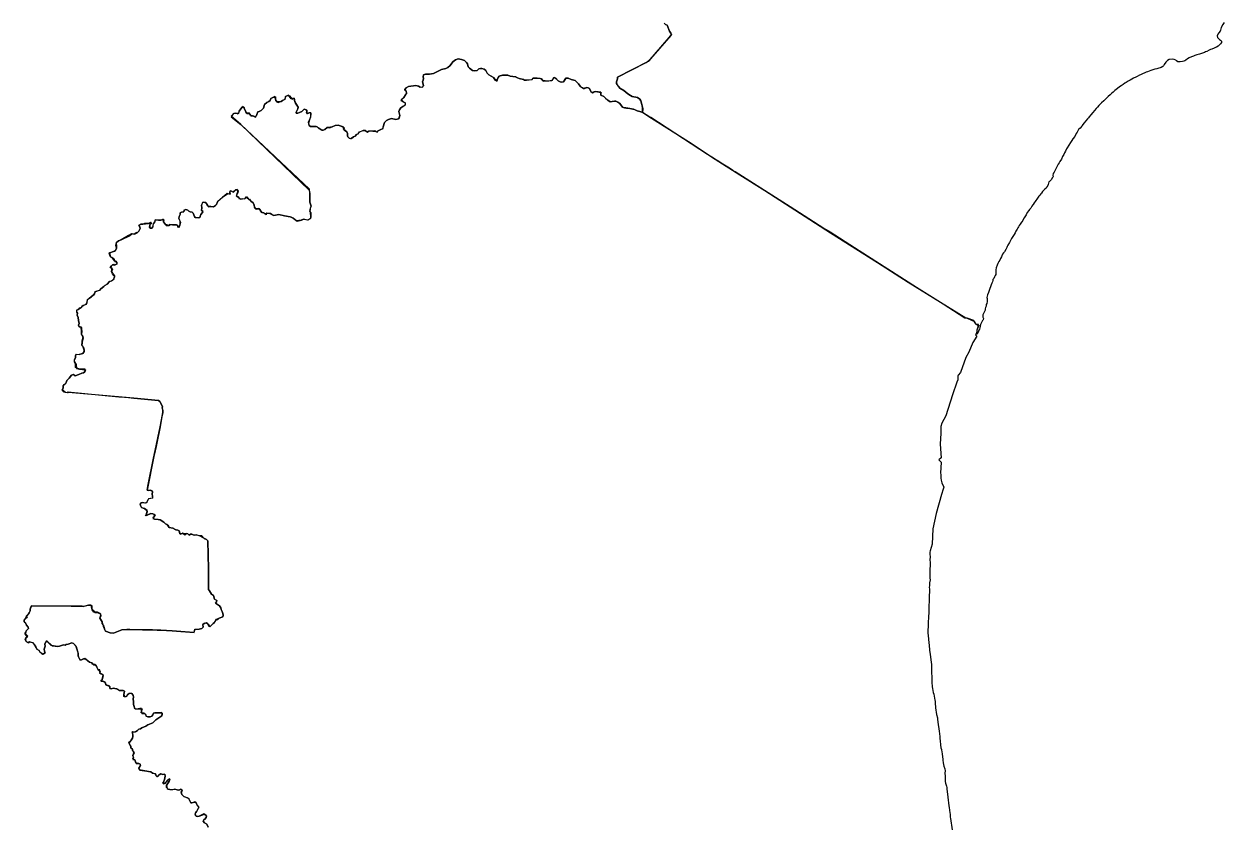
# Model space of a CAD drawing. Extents: x -74 to -34.8, y -33.8 to 5.3.
# Drawn here: x -41.245 to -39.26, y -19.162 to -17.834 of the extents above; entities that cross this region are included whole.
import ezdxf

# ---------------------------------------------------------------- set-up
doc = ezdxf.new("R2010")
doc.units = 0
doc.header["$LTSCALE"] = 2
doc.layers.add('UFEBRASIL', color=7, linetype='Continuous')

msp = doc.modelspace()

# ---------------------------------------------------------------- linework, layer by layer
at = {"layer": 'UFEBRASIL'}
for points in [[(-40.1864, -17.8325), (-40.1845, -17.8348), (-40.1817, -17.836), (-40.1777, -17.8459), (-40.1757, -17.8491), (-40.1744, -17.8519), (-40.1755, -17.8531), (-40.2127, -17.8958), (-40.2635, -17.922), (-40.2638, -17.9249), (-40.2656, -17.9298), (-40.2646, -17.9339), (-40.2598, -17.94), (-40.253, -17.944), (-40.2464, -17.9497), (-40.2422, -17.9526), (-40.2394, -17.954), (-40.2308, -17.9556), (-40.2268, -17.9583), (-40.2253, -17.961), (-40.2232, -17.9673), (-40.2218, -17.9743), (-40.2224, -17.9804), (-40.2265, -17.9789), (-40.2312, -17.978), (-40.237, -17.9752), (-40.2431, -17.9738), (-40.2498, -17.9729), (-40.2523, -17.9726), (-40.2554, -17.9718), (-40.2601, -17.9656), (-40.2632, -17.9632), (-40.2663, -17.962), (-40.2686, -17.9616), (-40.2726, -17.9625), (-40.2757, -17.9626), (-40.2799, -17.9603), (-40.2844, -17.9558), (-40.2865, -17.9541), (-40.291, -17.9518), (-40.2913, -17.9496), (-40.2911, -17.9469), (-40.3002, -17.9459), (-40.3022, -17.9463), (-40.3062, -17.9474), (-40.308, -17.9459), (-40.3099, -17.9409), (-40.3123, -17.9396), (-40.3143, -17.939), (-40.3202, -17.9406), (-40.3216, -17.9394), (-40.3234, -17.9389), (-40.3253, -17.9371), (-40.328, -17.9332), (-40.334, -17.9274), (-40.3405, -17.9261), (-40.3455, -17.9238), (-40.3491, -17.9239), (-40.3499, -17.9246), (-40.353, -17.9297), (-40.3556, -17.9305), (-40.3584, -17.9297), (-40.3617, -17.9278), (-40.3678, -17.9226), (-40.3694, -17.9233), (-40.3726, -17.9276), (-40.3778, -17.9285), (-40.3881, -17.9274), (-40.3893, -17.9248), (-40.3919, -17.9241), (-40.3968, -17.9235), (-40.4032, -17.9235), (-40.4061, -17.9262), (-40.414, -17.9271), (-40.4174, -17.927), (-40.4194, -17.9256), (-40.4265, -17.9241), (-40.4305, -17.9223), (-40.4326, -17.9213), (-40.4412, -17.9202), (-40.4451, -17.9188), (-40.4484, -17.9186), (-40.4539, -17.9188), (-40.4593, -17.9205), (-40.4612, -17.9226), (-40.4642, -17.9282), (-40.4653, -17.9274), (-40.4687, -17.9227), (-40.4766, -17.918), (-40.4791, -17.9153), (-40.4815, -17.9108), (-40.4841, -17.9086), (-40.4881, -17.9075), (-40.4903, -17.9074), (-40.4933, -17.9084), (-40.4958, -17.9107), (-40.5006, -17.9117), (-40.5033, -17.9107), (-40.5086, -17.9071), (-40.5106, -17.9048), (-40.5121, -17.8998), (-40.5133, -17.8977), (-40.5168, -17.8944), (-40.5219, -17.8925), (-40.527, -17.8919), (-40.5318, -17.8935), (-40.536, -17.8965), (-40.5389, -17.9007), (-40.5404, -17.9028), (-40.5443, -17.9059), (-40.5477, -17.9075), (-40.5546, -17.9092), (-40.5679, -17.916), (-40.5746, -17.9171), (-40.5815, -17.9169), (-40.5847, -17.9182), (-40.5852, -17.9212), (-40.5847, -17.9244), (-40.585, -17.9268), (-40.5863, -17.9297), (-40.5844, -17.9358), (-40.5872, -17.939), (-40.5903, -17.9388), (-40.5929, -17.937), (-40.5972, -17.936), (-40.6095, -17.9377), (-40.6134, -17.9397), (-40.6153, -17.9437), (-40.6137, -17.9443), (-40.6125, -17.9478), (-40.6126, -17.9495), (-40.6145, -17.9511), (-40.6171, -17.9554), (-40.6219, -17.9606), (-40.6169, -17.9633), (-40.6152, -17.9647), (-40.6151, -17.9681), (-40.6152, -17.9683), (-40.6188, -17.9703), (-40.6219, -17.973), (-40.6243, -17.9759), (-40.6253, -17.979), (-40.6239, -17.9857), (-40.6248, -17.9891), (-40.6262, -17.9911), (-40.6304, -17.9919), (-40.6376, -17.9905), (-40.6427, -17.9921), (-40.646, -17.9936), (-40.649, -17.9973), (-40.6515, -18.004), (-40.6522, -18.0076), (-40.6553, -18.0086), (-40.6594, -18.0109), (-40.6618, -18.0129), (-40.6649, -18.0111), (-40.6751, -18.0115), (-40.6778, -18.0132), (-40.6813, -18.0101), (-40.6842, -18.0102), (-40.6916, -18.0137), (-40.6928, -18.0156), (-40.6955, -18.017), (-40.6977, -18.0195), (-40.7003, -18.0207), (-40.7054, -18.0239), (-40.7074, -18.0229), (-40.7096, -18.021), (-40.7105, -18.0192), (-40.7106, -18.0152), (-40.7115, -18.0124), (-40.7169, -18.0082), (-40.7162, -18.0046), (-40.7209, -18.0029), (-40.7258, -18.0012), (-40.7305, -18.002), (-40.7357, -18.0042), (-40.7418, -18.0055), (-40.7441, -18.0053), (-40.7479, -18.0089), (-40.7508, -18.0099), (-40.7528, -18.0096), (-40.7591, -18.0059), (-40.7603, -18.004), (-40.762, -18.0036), (-40.7667, -18.0038), (-40.7718, -18.0034), (-40.7735, -18.0021), (-40.7748, -17.9966), (-40.7734, -17.9929), (-40.7717, -17.9892), (-40.7709, -17.9864), (-40.7712, -17.9811), (-40.774, -17.9811), (-40.7777, -17.9823), (-40.7783, -17.981), (-40.7775, -17.9788), (-40.7782, -17.9762), (-40.7821, -17.9752), (-40.7861, -17.9791), (-40.7897, -17.9806), (-40.7923, -17.9817), (-40.795, -17.9817), (-40.7955, -17.9798), (-40.7927, -17.9742), (-40.7919, -17.9715), (-40.7952, -17.9665), (-40.7961, -17.9653), (-40.7975, -17.9631), (-40.7985, -17.9569), (-40.8035, -17.9578), (-40.8082, -17.952), (-40.8092, -17.9523), (-40.8127, -17.9542), (-40.8142, -17.9589), (-40.8177, -17.9606), (-40.82, -17.9623), (-40.822, -17.9631), (-40.8261, -17.9627), (-40.8288, -17.9614), (-40.8296, -17.9576), (-40.8306, -17.9542), (-40.834, -17.9555), (-40.837, -17.9572), (-40.8381, -17.9604), (-40.8404, -17.9622), (-40.8439, -17.9639), (-40.8477, -17.9675), (-40.8494, -17.9731), (-40.8529, -17.9773), (-40.8566, -17.9788), (-40.8589, -17.9794), (-40.8601, -17.984), (-40.8631, -17.9883), (-40.8661, -17.9868), (-40.8716, -17.9847), (-40.8729, -17.9808), (-40.8779, -17.9817), (-40.8784, -17.9786), (-40.8805, -17.9751), (-40.8827, -17.9706), (-40.8853, -17.9724), (-40.8893, -17.9782), (-40.8912, -17.983), (-40.8951, -17.9815), (-40.8981, -17.9823), (-40.8993, -17.9827), (-40.9028, -17.9877), (-40.887, -18.0006), (-40.7735, -18.1092), (-40.7728, -18.1146), (-40.7725, -18.1288), (-40.7702, -18.1353), (-40.7722, -18.1389), (-40.7721, -18.1409), (-40.7729, -18.1441), (-40.771, -18.1463), (-40.771, -18.1538), (-40.7715, -18.1559), (-40.7764, -18.1586), (-40.7832, -18.1571), (-40.7868, -18.1586), (-40.7947, -18.16), (-40.8003, -18.1554), (-40.8033, -18.1537), (-40.8052, -18.153), (-40.8143, -18.1517), (-40.8242, -18.1493), (-40.8293, -18.1507), (-40.8331, -18.1509), (-40.8379, -18.1475), (-40.8416, -18.1476), (-40.8448, -18.1479), (-40.8451, -18.1498), (-40.8495, -18.1467), (-40.8523, -18.1462), (-40.8547, -18.1427), (-40.856, -18.1398), (-40.8571, -18.1395), (-40.8624, -18.1399), (-40.8633, -18.1391), (-40.8642, -18.1372), (-40.8645, -18.1338), (-40.8664, -18.1299), (-40.8701, -18.127), (-40.874, -18.1239), (-40.8755, -18.123), (-40.8785, -18.12), (-40.8807, -18.1241), (-40.884, -18.1232), (-40.889, -18.124), (-40.8901, -18.1209), (-40.8939, -18.1189), (-40.8932, -18.1176), (-40.8927, -18.1146), (-40.8915, -18.1127), (-40.8917, -18.1089), (-40.8931, -18.1079), (-40.8953, -18.1087), (-40.8997, -18.1123), (-40.9042, -18.1102), (-40.9048, -18.113), (-40.9045, -18.1159), (-40.9059, -18.1158), (-40.9093, -18.1148), (-40.9137, -18.1183), (-40.9173, -18.1207), (-40.9255, -18.1281), (-40.927, -18.133), (-40.9289, -18.1346), (-40.9322, -18.1365), (-40.9366, -18.1362), (-40.9416, -18.1357), (-40.9449, -18.1297), (-40.95, -18.1293), (-40.9516, -18.1341), (-40.9513, -18.1385), (-40.9516, -18.1425), (-40.9489, -18.1457), (-40.9537, -18.1506), (-40.9545, -18.1545), (-40.9566, -18.1548), (-40.9622, -18.1542), (-40.9637, -18.1525), (-40.9659, -18.147), (-40.9675, -18.1452), (-40.9707, -18.1449), (-40.9729, -18.1437), (-40.9742, -18.1421), (-40.9778, -18.1411), (-40.9807, -18.1419), (-40.9809, -18.1447), (-40.9848, -18.1456), (-40.987, -18.1468), (-40.9869, -18.1493), (-40.9888, -18.1529), (-40.9893, -18.1559), (-40.9867, -18.1624), (-40.9874, -18.1648), (-40.9876, -18.1672), (-40.9895, -18.1706), (-40.9909, -18.1701), (-40.9916, -18.167), (-40.9932, -18.1662), (-41.0001, -18.1665), (-41.0045, -18.1657), (-41.0056, -18.1676), (-41.0113, -18.1661), (-41.0146, -18.1613), (-41.0146, -18.1576), (-41.0163, -18.1576), (-41.019, -18.1585), (-41.0229, -18.1585), (-41.0291, -18.1586), (-41.029, -18.1612), (-41.0308, -18.1635), (-41.0323, -18.1668), (-41.0323, -18.1697), (-41.0338, -18.1721), (-41.0381, -18.1711), (-41.0372, -18.1664), (-41.0353, -18.1628), (-41.0363, -18.1628), (-41.0395, -18.1645), (-41.0463, -18.1643), (-41.0491, -18.1655), (-41.0522, -18.1653), (-41.0561, -18.1676), (-41.0537, -18.1699), (-41.0534, -18.1727), (-41.0559, -18.1773), (-41.0582, -18.1794), (-41.0591, -18.1792), (-41.0635, -18.1818), (-41.0669, -18.1811), (-41.0678, -18.1815), (-41.0727, -18.1843), (-41.0848, -18.1915), (-41.0893, -18.1931), (-41.0928, -18.1963), (-41.0927, -18.2022), (-41.0927, -18.2058), (-41.0941, -18.2087), (-41.096, -18.2102), (-41.0989, -18.211), (-41.1018, -18.2124), (-41.1044, -18.2133), (-41.1034, -18.2148), (-41.1022, -18.2192), (-41.1004, -18.2199), (-41.0966, -18.2223), (-41.0952, -18.2269), (-41.0917, -18.228), (-41.092, -18.2313), (-41.095, -18.233), (-41.0966, -18.2322), (-41.0992, -18.2324), (-41.1014, -18.2346), (-41.1019, -18.2378), (-41.0991, -18.2397), (-41.1008, -18.2437), (-41.0979, -18.2482), (-41.096, -18.251), (-41.0959, -18.2524), (-41.0972, -18.2566), (-41.1008, -18.2598), (-41.1038, -18.2605), (-41.1079, -18.2647), (-41.1117, -18.2667), (-41.1134, -18.2687), (-41.1186, -18.2725), (-41.1203, -18.2744), (-41.1254, -18.2768), (-41.1284, -18.2779), (-41.129, -18.2809), (-41.1303, -18.2827), (-41.1321, -18.2846), (-41.1346, -18.2858), (-41.1411, -18.2913), (-41.1413, -18.2955), (-41.1429, -18.2982), (-41.1474, -18.3002), (-41.1497, -18.3015), (-41.1505, -18.3034), (-41.1544, -18.3046), (-41.156, -18.3067), (-41.1588, -18.3088), (-41.1583, -18.3108), (-41.1571, -18.3126), (-41.1574, -18.3161), (-41.1558, -18.32), (-41.1555, -18.3248), (-41.154, -18.3296), (-41.1551, -18.3325), (-41.1542, -18.3352), (-41.1502, -18.3364), (-41.1502, -18.3386), (-41.1498, -18.3429), (-41.1503, -18.3473), (-41.1475, -18.3534), (-41.1494, -18.3607), (-41.1493, -18.3613), (-41.1497, -18.366), (-41.147, -18.369), (-41.1459, -18.3739), (-41.1462, -18.376), (-41.1481, -18.3792), (-41.1506, -18.38), (-41.154, -18.3808), (-41.1596, -18.3815), (-41.1603, -18.3835), (-41.1605, -18.3863), (-41.1625, -18.3908), (-41.1619, -18.3932), (-41.1593, -18.3975), (-41.1589, -18.404), (-41.1534, -18.4052), (-41.1438, -18.4065), (-41.1449, -18.4095), (-41.1472, -18.4114), (-41.1498, -18.412), (-41.1547, -18.4144), (-41.161, -18.4162), (-41.1638, -18.414), (-41.1667, -18.4152), (-41.1705, -18.4203), (-41.1746, -18.4242), (-41.1755, -18.4275), (-41.1768, -18.4295), (-41.1788, -18.4306), (-41.1808, -18.4327), (-41.1808, -18.4363), (-41.1818, -18.4396), (-41.1769, -18.4436), (-41.1726, -18.4439), (-41.1731, -18.4428), (-41.0885, -18.451), (-41.0792, -18.4519), (-41.0726, -18.4525), (-41.0638, -18.4533), (-41.023, -18.4573), (-41.0203, -18.4594), (-41.0163, -18.4675), (-41.0168, -18.4696), (-41.0157, -18.474), (-41.0158, -18.4757), (-41.0159, -18.4768), (-41.0172, -18.4841), (-41.0203, -18.501), (-41.0258, -18.5276), (-41.0271, -18.5336), (-41.03, -18.5478), (-41.0305, -18.55), (-41.042, -18.6054), (-41.0392, -18.606), (-41.0368, -18.6057), (-41.0329, -18.6076), (-41.0327, -18.609), (-41.0337, -18.6121), (-41.033, -18.6156), (-41.033, -18.6188), (-41.0394, -18.6199), (-41.0405, -18.6221), (-41.0427, -18.6259), (-41.0449, -18.6272), (-41.0487, -18.6263), (-41.0514, -18.6267), (-41.0531, -18.6287), (-41.0529, -18.6312), (-41.0509, -18.6342), (-41.0483, -18.6354), (-41.0461, -18.6362), (-41.0416, -18.6398), (-41.0416, -18.6414), (-41.0428, -18.645), (-41.0426, -18.6477), (-41.0356, -18.644), (-41.0324, -18.6446), (-41.0287, -18.6467), (-41.03, -18.649), (-41.0322, -18.6526), (-41.0297, -18.6537), (-41.0233, -18.654), (-41.0202, -18.655), (-41.0143, -18.6584), (-41.0112, -18.6611), (-41.0072, -18.6633), (-41.0052, -18.6673), (-40.9991, -18.6687), (-40.9942, -18.6712), (-40.9935, -18.6714), (-40.991, -18.672), (-40.9889, -18.6732), (-40.9871, -18.6783), (-40.9829, -18.6768), (-40.9826, -18.6768), (-40.9794, -18.6794), (-40.9765, -18.6771), (-40.9742, -18.6778), (-40.9724, -18.6801), (-40.9699, -18.6785), (-40.9677, -18.6783), (-40.9657, -18.6795), (-40.9634, -18.68), (-40.9602, -18.6796), (-40.9554, -18.6808), (-40.9521, -18.6808), (-40.9474, -18.6855), (-40.9437, -18.6871), (-40.9415, -18.6893), (-40.9403, -18.7356), (-40.94, -18.7703), (-40.9386, -18.7724), (-40.9352, -18.7777), (-40.9322, -18.7798), (-40.9305, -18.7858), (-40.9266, -18.7882), (-40.9271, -18.7902), (-40.9286, -18.7929), (-40.9219, -18.7973), (-40.9198, -18.8004), (-40.9193, -18.8031), (-40.9177, -18.8065), (-40.9167, -18.81), (-40.9159, -18.8127), (-40.9168, -18.8155), (-40.9225, -18.8173), (-40.9268, -18.8196), (-40.9279, -18.8197), (-40.9303, -18.8245), (-40.9328, -18.8265), (-40.938, -18.8317), (-40.939, -18.8313), (-40.9419, -18.8261), (-40.9434, -18.8254), (-40.9472, -18.8264), (-40.9498, -18.8281), (-40.9492, -18.8324), (-40.9511, -18.8347), (-40.9559, -18.8356), (-40.9631, -18.8361), (-40.9644, -18.8411), (-41.0006, -18.8382), (-41.0191, -18.8373), (-41.0254, -18.8372), (-41.0327, -18.837), (-41.0492, -18.8367), (-41.0703, -18.8363), (-41.0754, -18.8362), (-41.0837, -18.8366), (-41.0945, -18.8414), (-41.0975, -18.8423), (-41.1031, -18.8416), (-41.1105, -18.8389), (-41.1124, -18.8358), (-41.1129, -18.8331), (-41.1138, -18.8312), (-41.1138, -18.8292), (-41.116, -18.8266), (-41.1159, -18.8236), (-41.12, -18.8177), (-41.1184, -18.8128), (-41.1197, -18.8097), (-41.1238, -18.8077), (-41.13, -18.8074), (-41.1327, -18.8035), (-41.1332, -18.8009), (-41.1336, -18.7991), (-41.1341, -18.796), (-41.1388, -18.796), (-41.1447, -18.7979), (-41.1475, -18.7981), (-41.149, -18.7975), (-41.1572, -18.7975), (-41.1599, -18.7975), (-41.1676, -18.7975), (-41.2325, -18.7973), (-41.2339, -18.7993), (-41.2351, -18.8025), (-41.2354, -18.8055), (-41.2368, -18.8087), (-41.238, -18.8106), (-41.2412, -18.8144), (-41.2405, -18.8162), (-41.2451, -18.8205), (-41.2451, -18.8233), (-41.243, -18.8251), (-41.2416, -18.8292), (-41.2388, -18.8322), (-41.2378, -18.8348), (-41.2417, -18.8387), (-41.2425, -18.8409), (-41.2435, -18.845), (-41.2397, -18.8469), (-41.2401, -18.8487), (-41.2427, -18.8505), (-41.243, -18.8545), (-41.2418, -18.8562), (-41.2376, -18.8583), (-41.2364, -18.8565), (-41.2321, -18.8576), (-41.2301, -18.8584), (-41.2257, -18.8661), (-41.224, -18.8686), (-41.2206, -18.8708), (-41.2191, -18.8735), (-41.2136, -18.8771), (-41.2113, -18.8753), (-41.2098, -18.8744), (-41.2115, -18.8722), (-41.2123, -18.8689), (-41.2106, -18.8641), (-41.2111, -18.8605), (-41.2093, -18.8568), (-41.2078, -18.8552), (-41.199, -18.8633), (-41.1894, -18.8642), (-41.1867, -18.8641), (-41.1802, -18.8614), (-41.1776, -18.8622), (-41.1756, -18.8611), (-41.1726, -18.8605), (-41.1661, -18.8584), (-41.1635, -18.8595), (-41.1592, -18.8644), (-41.1556, -18.876), (-41.1558, -18.8798), (-41.1554, -18.8817), (-41.153, -18.8866), (-41.1503, -18.8866), (-41.1473, -18.8847), (-41.1438, -18.8849), (-41.1371, -18.8906), (-41.1333, -18.8917), (-41.1304, -18.8949), (-41.1268, -18.8945), (-41.1255, -18.8967), (-41.1251, -18.8988), (-41.1226, -18.9028), (-41.1195, -18.9051), (-41.1205, -18.908), (-41.1179, -18.9096), (-41.1162, -18.9104), (-41.1144, -18.9127), (-41.1162, -18.919), (-41.1182, -18.9218), (-41.1128, -18.9225), (-41.1104, -18.9249), (-41.1099, -18.9281), (-41.1036, -18.9304), (-41.1034, -18.931), (-41.1037, -18.9341), (-41.1013, -18.9346), (-41.0974, -18.9335), (-41.0903, -18.9348), (-41.0882, -18.9375), (-41.0817, -18.9372), (-41.0792, -18.9385), (-41.0806, -18.9441), (-41.0786, -18.9477), (-41.0764, -18.9469), (-41.0756, -18.9465), (-41.0736, -18.9437), (-41.0701, -18.9417), (-41.0673, -18.9424), (-41.0647, -18.9453), (-41.0642, -18.948), (-41.0648, -18.9511), (-41.0641, -18.9558), (-41.0642, -18.9604), (-41.0635, -18.9637), (-41.0627, -18.966), (-41.0606, -18.9683), (-41.058, -18.9678), (-41.0501, -18.9678), (-41.0513, -18.9708), (-41.0506, -18.9751), (-41.046, -18.9752), (-41.0441, -18.9773), (-41.0432, -18.9796), (-41.0406, -18.9807), (-41.0368, -18.9808), (-41.034, -18.9798), (-41.0322, -18.9776), (-41.0311, -18.9748), (-41.0291, -18.9744), (-41.0169, -18.9746), (-41.0168, -18.9763), (-41.0173, -18.9793), (-41.0222, -18.9823), (-41.0274, -18.9856), (-41.0322, -18.9908), (-41.0404, -18.9943), (-41.0438, -18.9964), (-41.0507, -18.9988), (-41.0529, -19.0006), (-41.0556, -19.0015), (-41.0577, -19.0035), (-41.0608, -19.0057), (-41.0618, -19.0063), (-41.0656, -19.0057), (-41.067, -19.007), (-41.0656, -19.0099), (-41.0657, -19.0135), (-41.0659, -19.0164), (-41.068, -19.0197), (-41.0716, -19.0241), (-41.0716, -19.0256), (-41.0689, -19.03), (-41.0685, -19.0322), (-41.0662, -19.0346), (-41.0654, -19.0378), (-41.0633, -19.0412), (-41.0654, -19.0455), (-41.0643, -19.0476), (-41.0656, -19.0513), (-41.0622, -19.0521), (-41.0606, -19.0571), (-41.06, -19.0582), (-41.0554, -19.0581), (-41.0532, -19.0592), (-41.0526, -19.0615), (-41.0555, -19.067), (-41.0539, -19.0689), (-41.0422, -19.071), (-41.0396, -19.0711), (-41.0355, -19.0716), (-41.0328, -19.0741), (-41.0279, -19.0754), (-41.0268, -19.0785), (-41.0243, -19.0794), (-41.0219, -19.0768), (-41.0193, -19.0754), (-41.0156, -19.0765), (-41.0126, -19.0758), (-41.012, -19.0788), (-41.0128, -19.0848), (-41.0149, -19.0887), (-41.015, -19.0917), (-41.0128, -19.0913), (-41.0072, -19.0848), (-41.0042, -19.0848), (-41.0053, -19.0871), (-41.0097, -19.0947), (-41.0087, -19.0993), (-41.0071, -19.1005), (-41.0042, -19.1012), (-40.999, -19.101), (-40.9957, -19.1006), (-40.9923, -19.1019), (-40.9893, -19.1021), (-40.9848, -19.1007), (-40.984, -19.1029), (-40.9856, -19.1054), (-40.9842, -19.1091), (-40.9813, -19.1125), (-40.9735, -19.1155), (-40.9722, -19.1181), (-40.9696, -19.1229), (-40.968, -19.1232), (-40.9654, -19.1226), (-40.9612, -19.1223), (-40.9606, -19.1229), (-40.9596, -19.1257), (-40.9582, -19.1283), (-40.9561, -19.1304), (-40.9571, -19.1318), (-40.96, -19.1374), (-40.9615, -19.1389), (-40.9621, -19.1395), (-40.9624, -19.1417), (-40.9608, -19.1452), (-40.9582, -19.1459), (-40.9557, -19.1452), (-40.9469, -19.1418), (-40.9436, -19.1448), (-40.944, -19.1474), (-40.9457, -19.1498), (-40.9482, -19.1511), (-40.9489, -19.1533), (-40.9467, -19.1564), (-40.9429, -19.1587), (-40.9406, -19.1633)], [(-39.2604, -17.8317), (-39.2624, -17.835), (-39.2651, -17.8397), (-39.2655, -17.8419), (-39.2662, -17.8441), (-39.2669, -17.846), (-39.2692, -17.8485), (-39.2706, -17.8509), (-39.2715, -17.8538), (-39.2713, -17.8566), (-39.2703, -17.8577), (-39.2681, -17.8598), (-39.2664, -17.8606), (-39.2646, -17.8622), (-39.2645, -17.8648), (-39.2661, -17.8668), (-39.2673, -17.8682), (-39.27, -17.8706), (-39.2726, -17.8721), (-39.2745, -17.873), (-39.2768, -17.8739), (-39.2803, -17.8754), (-39.2826, -17.8764), (-39.285, -17.8775), (-39.2887, -17.8794), (-39.2908, -17.8803), (-39.2929, -17.8811), (-39.2979, -17.8826), (-39.301, -17.8837), (-39.3056, -17.8853), (-39.3087, -17.8864), (-39.3107, -17.8872), (-39.3141, -17.8886), (-39.3181, -17.8902), (-39.3207, -17.8918), (-39.3233, -17.8937), (-39.3253, -17.8949), (-39.327, -17.8954), (-39.3291, -17.896), (-39.3331, -17.8966), (-39.337, -17.8966), (-39.339, -17.8949), (-39.3402, -17.8938), (-39.343, -17.8926), (-39.3454, -17.892), (-39.3511, -17.8929), (-39.3539, -17.8943), (-39.3567, -17.8973), (-39.3593, -17.9013), (-39.3603, -17.9032), (-39.3615, -17.9044), (-39.3643, -17.9059), (-39.3658, -17.9064), (-39.3682, -17.9071), (-39.3717, -17.908), (-39.3746, -17.9088), (-39.3814, -17.911), (-39.3869, -17.913), (-39.3892, -17.9139), (-39.3913, -17.9148), (-39.3951, -17.9164), (-39.3987, -17.9181), (-39.4003, -17.9188), (-39.4042, -17.9207), (-39.4065, -17.9218), (-39.4102, -17.9238), (-39.4155, -17.9267), (-39.4187, -17.9286), (-39.4224, -17.9308), (-39.4245, -17.9322), (-39.4274, -17.9341), (-39.4304, -17.9361), (-39.4333, -17.9382), (-39.4365, -17.9407), (-39.4389, -17.9425), (-39.4412, -17.9443), (-39.4439, -17.9466), (-39.4464, -17.9489), (-39.4487, -17.9511), (-39.4521, -17.9542), (-39.4543, -17.9562), (-39.4571, -17.9592), (-39.459, -17.961), (-39.4628, -17.9644), (-39.4653, -17.9669), (-39.4674, -17.9689), (-39.4699, -17.9715), (-39.4717, -17.9736), (-39.4748, -17.9772), (-39.4776, -17.9807), (-39.4808, -17.9845), (-39.4832, -17.9875), (-39.4848, -17.9894), (-39.4862, -17.9911), (-39.4887, -17.9942), (-39.4915, -17.9977), (-39.4937, -18.0003), (-39.4949, -18.0022), (-39.4957, -18.0033), (-39.4983, -18.0067), (-39.5006, -18.0082), (-39.5011, -18.0089), (-39.5028, -18.0118), (-39.5035, -18.0129), (-39.5048, -18.0155), (-39.5074, -18.0201), (-39.5104, -18.024), (-39.5124, -18.0268), (-39.5146, -18.0303), (-39.5172, -18.0348), (-39.5198, -18.039), (-39.5207, -18.0405), (-39.5227, -18.0444), (-39.524, -18.0474), (-39.5254, -18.0499), (-39.5277, -18.0535), (-39.5295, -18.0576), (-39.5319, -18.0617), (-39.533, -18.0636), (-39.5346, -18.0661), (-39.5371, -18.0703), (-39.5387, -18.0739), (-39.5396, -18.0758), (-39.5412, -18.0793), (-39.5428, -18.0816), (-39.5435, -18.0845), (-39.5432, -18.0868), (-39.5447, -18.0888), (-39.5458, -18.0914), (-39.5474, -18.093), (-39.549, -18.0948), (-39.55, -18.0955), (-39.5514, -18.0998), (-39.552, -18.1015), (-39.5533, -18.1034), (-39.5548, -18.1058), (-39.5566, -18.1076), (-39.5589, -18.1095), (-39.5604, -18.1114), (-39.5622, -18.114), (-39.5634, -18.1152), (-39.5652, -18.1171), (-39.5668, -18.119), (-39.5679, -18.1206), (-39.5702, -18.124), (-39.5715, -18.126), (-39.5728, -18.1279), (-39.5743, -18.1301), (-39.5761, -18.1325), (-39.5767, -18.1335), (-39.5782, -18.1356), (-39.5802, -18.1389), (-39.5821, -18.141), (-39.5834, -18.1429), (-39.5859, -18.1461), (-39.5878, -18.1497), (-39.5888, -18.1515), (-39.5899, -18.1533), (-39.591, -18.155), (-39.5933, -18.1587), (-39.5945, -18.1612), (-39.5953, -18.1622), (-39.5965, -18.1639), (-39.5978, -18.1656), (-39.599, -18.1675), (-39.6001, -18.1696), (-39.6015, -18.1715), (-39.6027, -18.1734), (-39.6045, -18.1769), (-39.606, -18.1794), (-39.6078, -18.1827), (-39.6097, -18.1857), (-39.6118, -18.189), (-39.6136, -18.1924), (-39.6154, -18.1956), (-39.6181, -18.2001), (-39.619, -18.2024), (-39.6196, -18.2042), (-39.6202, -18.2052), (-39.6214, -18.2075), (-39.6235, -18.211), (-39.6251, -18.213), (-39.6266, -18.2151), (-39.6278, -18.2175), (-39.6286, -18.2192), (-39.63, -18.2221), (-39.6313, -18.2247), (-39.6327, -18.2273), (-39.6343, -18.2303), (-39.6359, -18.2334), (-39.6373, -18.2377), (-39.6379, -18.2408), (-39.6379, -18.2434), (-39.6377, -18.246), (-39.6378, -18.2487), (-39.6387, -18.2502), (-39.64, -18.2525), (-39.641, -18.2552), (-39.6428, -18.2568), (-39.6429, -18.2588), (-39.6433, -18.2607), (-39.6443, -18.263), (-39.6455, -18.2655), (-39.6467, -18.2688), (-39.6478, -18.272), (-39.6488, -18.2753), (-39.6498, -18.2783), (-39.6514, -18.2825), (-39.6522, -18.2846), (-39.653, -18.2869), (-39.6524, -18.2886), (-39.6521, -18.2904), (-39.6522, -18.2934), (-39.6528, -18.2968), (-39.6536, -18.2983), (-39.6541, -18.3009), (-39.6548, -18.3033), (-39.6553, -18.3054), (-39.6557, -18.3075), (-39.6562, -18.309), (-39.6579, -18.3122), (-39.6589, -18.3145), (-39.6591, -18.3155), (-39.6594, -18.3194), (-39.6584, -18.3216), (-39.6586, -18.3238), (-39.6597, -18.3249), (-39.6608, -18.327), (-39.6615, -18.3282), (-39.6631, -18.3313), (-39.6635, -18.3344), (-39.6642, -18.3371), (-39.6651, -18.3393), (-39.6658, -18.341), (-39.667, -18.3441), (-39.6687, -18.3474), (-39.6706, -18.3473), (-39.6688, -18.3438), (-39.6686, -18.34), (-39.6678, -18.3372), (-39.6666, -18.3315), (-39.6712, -18.3306), (-39.6719, -18.3297), (-39.6742, -18.3247), (-39.6852, -18.3211), (-39.6889, -18.3208), (-39.7252, -18.2978), (-39.7689, -18.27), (-39.8641, -18.2094), (-39.9121, -18.1788), (-39.9184, -18.1748), (-39.9192, -18.1743), (-39.9223, -18.1723), (-39.9472, -18.1564), (-39.9778, -18.1367), (-40.0692, -18.0788), (-40.0728, -18.0764), (-40.0785, -18.0728), (-40.0892, -18.0661), (-40.099, -18.0599), (-40.0998, -18.0594), (-40.103, -18.0574), (-40.1148, -18.0498), (-40.2087, -17.9889), (-40.212, -17.9869), (-40.2224, -17.9804), (-40.2225, -17.9727), (-40.223, -17.9693), (-40.2232, -17.9673), (-40.2253, -17.961), (-40.2268, -17.9583), (-40.2308, -17.9556), (-40.2394, -17.954), (-40.2422, -17.9526), (-40.2464, -17.9497), (-40.253, -17.944), (-40.2598, -17.94), (-40.2655, -17.9323), (-40.2656, -17.9298), (-40.2638, -17.9249), (-40.2635, -17.922), (-40.2162, -17.8976), (-40.2116, -17.8946), (-40.2099, -17.8926), (-40.1783, -17.8564), (-40.1741, -17.8516), (-40.1757, -17.8491), (-40.1777, -17.8459), (-40.1817, -17.836), (-40.1845, -17.8348), (-40.1864, -17.8325)], [(-40.9406, -19.1633), (-40.9429, -19.1587), (-40.9467, -19.1564), (-40.9489, -19.1533), (-40.9482, -19.1511), (-40.9457, -19.1498), (-40.9436, -19.1464), (-40.944, -19.144), (-40.9481, -19.1416), (-40.9557, -19.1452), (-40.9599, -19.1457), (-40.9619, -19.1441), (-40.9624, -19.1417), (-40.9615, -19.1389), (-40.96, -19.1374), (-40.959, -19.1364), (-40.9561, -19.1304), (-40.9561, -19.1291), (-40.9582, -19.1283), (-40.9596, -19.1257), (-40.9612, -19.1223), (-40.9629, -19.1216), (-40.9654, -19.1226), (-40.9696, -19.1229), (-40.9703, -19.1223), (-40.9722, -19.1172), (-40.9754, -19.1151), (-40.9813, -19.1125), (-40.9842, -19.1091), (-40.9856, -19.1054), (-40.9839, -19.1018), (-40.9862, -19.1005), (-40.9893, -19.1021), (-40.9923, -19.1019), (-40.9957, -19.1006), (-40.9999, -19.1014), (-41.0042, -19.1012), (-41.0071, -19.1005), (-41.0097, -19.0979), (-41.0097, -19.0947), (-41.0053, -19.0871), (-41.0045, -19.0837), (-41.0072, -19.0848), (-41.0132, -19.0916), (-41.0156, -19.0908), (-41.0149, -19.0887), (-41.0128, -19.0848), (-41.012, -19.0788), (-41.0126, -19.0758), (-41.0159, -19.0765), (-41.0193, -19.0754), (-41.0219, -19.0768), (-41.0254, -19.08), (-41.0268, -19.0785), (-41.0279, -19.0754), (-41.0328, -19.0741), (-41.0355, -19.0716), (-41.0396, -19.0711), (-41.0422, -19.071), (-41.0546, -19.0684), (-41.0557, -19.0659), (-41.0526, -19.0615), (-41.0532, -19.0592), (-41.0554, -19.0581), (-41.0606, -19.0571), (-41.0622, -19.0521), (-41.0655, -19.0504), (-41.0643, -19.0476), (-41.0654, -19.0446), (-41.0631, -19.0393), (-41.0661, -19.0366), (-41.0662, -19.0346), (-41.0685, -19.0322), (-41.0689, -19.03), (-41.0718, -19.0238), (-41.0709, -19.0223), (-41.068, -19.0197), (-41.0659, -19.0164), (-41.0657, -19.0135), (-41.0656, -19.0099), (-41.0656, -19.0057), (-41.0608, -19.0057), (-41.0603, -19.0049), (-41.0577, -19.0035), (-41.0556, -19.0015), (-41.0529, -19.0006), (-41.0507, -18.9988), (-41.0438, -18.9964), (-41.0404, -18.9943), (-41.0322, -18.9908), (-41.0274, -18.9856), (-41.0222, -18.9823), (-41.0173, -18.9793), (-41.0169, -18.9746), (-41.018, -18.9735), (-41.0291, -18.9744), (-41.0311, -18.9748), (-41.0322, -18.9776), (-41.034, -18.9798), (-41.0368, -18.9808), (-41.0406, -18.9807), (-41.0432, -18.9796), (-41.0441, -18.9773), (-41.0472, -18.9748), (-41.0517, -18.9741), (-41.0513, -18.9708), (-41.0514, -18.9662), (-41.0589, -18.9684), (-41.0615, -18.9677), (-41.0627, -18.966), (-41.0635, -18.9637), (-41.0642, -18.9604), (-41.0641, -18.9558), (-41.0648, -18.9511), (-41.0642, -18.948), (-41.0649, -18.945), (-41.0673, -18.9424), (-41.0716, -18.9423), (-41.0736, -18.9437), (-41.0764, -18.9469), (-41.0786, -18.9477), (-41.0802, -18.9469), (-41.0806, -18.9441), (-41.0792, -18.9385), (-41.0817, -18.9372), (-41.0882, -18.9375), (-41.0922, -18.9345), (-41.0974, -18.9335), (-41.1013, -18.9346), (-41.1037, -18.9341), (-41.1036, -18.9304), (-41.1047, -18.9295), (-41.1099, -18.9281), (-41.1104, -18.9249), (-41.114, -18.9221), (-41.1185, -18.9207), (-41.1162, -18.919), (-41.1146, -18.912), (-41.1179, -18.9096), (-41.1205, -18.908), (-41.12, -18.9072), (-41.12, -18.9032), (-41.1226, -18.9028), (-41.1251, -18.8988), (-41.1255, -18.8967), (-41.1279, -18.8944), (-41.1319, -18.8941), (-41.1333, -18.8917), (-41.1372, -18.8906), (-41.145, -18.8845), (-41.1473, -18.8847), (-41.1516, -18.8869), (-41.1532, -18.8852), (-41.1554, -18.8817), (-41.1558, -18.8798), (-41.1556, -18.875), (-41.1599, -18.8633), (-41.1635, -18.8595), (-41.1664, -18.8582), (-41.1726, -18.8605), (-41.1756, -18.8611), (-41.1776, -18.8622), (-41.1802, -18.8614), (-41.1867, -18.8641), (-41.1894, -18.8642), (-41.2006, -18.8627), (-41.2084, -18.855), (-41.21, -18.8579), (-41.2111, -18.8605), (-41.2106, -18.8641), (-41.2123, -18.8689), (-41.2115, -18.8722), (-41.2113, -18.8753), (-41.2136, -18.8771), (-41.2148, -18.8776), (-41.2191, -18.8735), (-41.2206, -18.8708), (-41.224, -18.8686), (-41.2257, -18.8641), (-41.2301, -18.8584), (-41.2333, -18.8575), (-41.2364, -18.8565), (-41.2394, -18.8586), (-41.2418, -18.8562), (-41.2436, -18.8527), (-41.2422, -18.8498), (-41.2397, -18.8469), (-41.2406, -18.8463), (-41.2439, -18.8436), (-41.2425, -18.8409), (-41.2417, -18.8387), (-41.2378, -18.8348), (-41.2388, -18.8322), (-41.2416, -18.8292), (-41.243, -18.8251), (-41.2455, -18.822), (-41.2439, -18.8197), (-41.2412, -18.8144), (-41.2411, -18.8134), (-41.238, -18.8106), (-41.2368, -18.8087), (-41.2354, -18.8055), (-41.2351, -18.8025), (-41.2339, -18.7993), (-41.2325, -18.7973), (-41.1676, -18.7975), (-41.1475, -18.7981), (-41.1436, -18.7973), (-41.1388, -18.796), (-41.1335, -18.7968), (-41.1332, -18.8009), (-41.1327, -18.8035), (-41.1312, -18.8044), (-41.1282, -18.8081), (-41.1229, -18.8086), (-41.1192, -18.8101), (-41.1184, -18.8136), (-41.12, -18.8177), (-41.1159, -18.8236), (-41.1156, -18.8275), (-41.1138, -18.8292), (-41.1138, -18.8312), (-41.1129, -18.8331), (-41.1124, -18.8358), (-41.1105, -18.8389), (-41.1031, -18.8416), (-41.0975, -18.8423), (-41.0945, -18.8414), (-41.0837, -18.8366), (-41.0754, -18.8362), (-41.0703, -18.8363), (-41.0492, -18.8367), (-41.0254, -18.8372), (-41.0191, -18.8373), (-41.0006, -18.8382), (-40.9639, -18.8412), (-40.963, -18.8358), (-40.9559, -18.8356), (-40.9511, -18.8347), (-40.9492, -18.8324), (-40.9498, -18.8281), (-40.9457, -18.8254), (-40.9419, -18.8261), (-40.9406, -18.8272), (-40.938, -18.8317), (-40.9367, -18.831), (-40.9328, -18.8265), (-40.9303, -18.8245), (-40.9268, -18.8196), (-40.9251, -18.8195), (-40.9225, -18.8173), (-40.9168, -18.8155), (-40.9159, -18.8127), (-40.9167, -18.81), (-40.9177, -18.8065), (-40.9193, -18.8031), (-40.9198, -18.8004), (-40.9219, -18.7973), (-40.9286, -18.7929), (-40.9271, -18.7902), (-40.9266, -18.7882), (-40.9305, -18.7858), (-40.9322, -18.7798), (-40.9352, -18.7777), (-40.9386, -18.7724), (-40.94, -18.7703), (-40.9403, -18.7356), (-40.9415, -18.6893), (-40.9437, -18.6871), (-40.9491, -18.6846), (-40.9538, -18.6816), (-40.9571, -18.6808), (-40.9602, -18.6796), (-40.9634, -18.68), (-40.9657, -18.6795), (-40.9677, -18.6783), (-40.9699, -18.6785), (-40.9724, -18.6801), (-40.9742, -18.6778), (-40.9765, -18.6771), (-40.9802, -18.6779), (-40.9829, -18.6768), (-40.9845, -18.6777), (-40.9878, -18.6781), (-40.9889, -18.6732), (-40.991, -18.672), (-40.996, -18.6708), (-40.9991, -18.6687), (-41.0052, -18.6673), (-41.0088, -18.6622), (-41.0112, -18.6611), (-41.0143, -18.6584), (-41.0202, -18.655), (-41.0233, -18.654), (-41.0297, -18.6537), (-41.0322, -18.6511), (-41.03, -18.649), (-41.0297, -18.6458), (-41.0324, -18.6446), (-41.0356, -18.644), (-41.0445, -18.648), (-41.0428, -18.645), (-41.0416, -18.6398), (-41.042, -18.6393), (-41.0461, -18.6362), (-41.0483, -18.6354), (-41.0509, -18.6342), (-41.0529, -18.6312), (-41.0531, -18.6287), (-41.0514, -18.6267), (-41.0487, -18.6263), (-41.044, -18.6267), (-41.0419, -18.6249), (-41.0401, -18.6209), (-41.0382, -18.6194), (-41.0325, -18.6181), (-41.0337, -18.6121), (-41.0329, -18.6076), (-41.0337, -18.6066), (-41.0368, -18.6057), (-41.0392, -18.606), (-41.042, -18.6054), (-41.0406, -18.5988), (-41.0305, -18.55), (-41.03, -18.5478), (-41.0203, -18.501), (-41.017, -18.4831), (-41.0159, -18.4768), (-41.0157, -18.4724), (-41.0168, -18.4696), (-41.0163, -18.4675), (-41.0206, -18.4586), (-41.023, -18.4573), (-41.0638, -18.4533), (-41.1726, -18.4439), (-41.1742, -18.4447), (-41.1788, -18.4435), (-41.1821, -18.4393), (-41.1808, -18.4363), (-41.1808, -18.4327), (-41.1788, -18.4306), (-41.1768, -18.4295), (-41.1755, -18.4275), (-41.1746, -18.4242), (-41.1705, -18.4203), (-41.1667, -18.4152), (-41.1638, -18.414), (-41.161, -18.4162), (-41.1547, -18.4144), (-41.1498, -18.412), (-41.1472, -18.4114), (-41.1449, -18.4095), (-41.1443, -18.4052), (-41.1534, -18.4052), (-41.1604, -18.4028), (-41.1601, -18.3958), (-41.1619, -18.3932), (-41.1622, -18.3893), (-41.1605, -18.3863), (-41.1603, -18.3835), (-41.1585, -18.3807), (-41.154, -18.3808), (-41.1506, -18.38), (-41.1481, -18.3792), (-41.1462, -18.376), (-41.1459, -18.3739), (-41.1481, -18.3674), (-41.1499, -18.3651), (-41.1494, -18.3607), (-41.1495, -18.3592), (-41.1478, -18.3514), (-41.1503, -18.3473), (-41.1506, -18.3415), (-41.1507, -18.3378), (-41.1506, -18.3357), (-41.1547, -18.3347), (-41.1551, -18.3325), (-41.154, -18.3296), (-41.1555, -18.3248), (-41.1558, -18.32), (-41.1574, -18.3161), (-41.1571, -18.3126), (-41.1583, -18.3108), (-41.1581, -18.3074), (-41.156, -18.3067), (-41.1527, -18.3044), (-41.1505, -18.3034), (-41.1497, -18.3015), (-41.1464, -18.2995), (-41.1426, -18.2979), (-41.1412, -18.2938), (-41.1403, -18.2903), (-41.1336, -18.2855), (-41.1315, -18.2831), (-41.13, -18.2816), (-41.1284, -18.2797), (-41.1275, -18.2769), (-41.1246, -18.2758), (-41.1203, -18.2744), (-41.1186, -18.2725), (-41.1134, -18.2687), (-41.1117, -18.2667), (-41.1079, -18.2647), (-41.1038, -18.2605), (-41.1006, -18.259), (-41.0965, -18.2556), (-41.096, -18.251), (-41.097, -18.2501), (-41.099, -18.2477), (-41.1008, -18.2437), (-41.0995, -18.2384), (-41.1027, -18.237), (-41.1009, -18.2344), (-41.0992, -18.2324), (-41.095, -18.233), (-41.0942, -18.2319), (-41.0914, -18.2303), (-41.0926, -18.2272), (-41.0958, -18.2258), (-41.0983, -18.2219), (-41.1022, -18.2192), (-41.103, -18.2181), (-41.1044, -18.2133), (-41.1039, -18.2125), (-41.1018, -18.2124), (-41.0989, -18.211), (-41.096, -18.2102), (-41.0941, -18.2087), (-41.0924, -18.2048), (-41.0933, -18.2003), (-41.0927, -18.1954), (-41.0893, -18.1931), (-41.0848, -18.1915), (-41.0708, -18.1846), (-41.0666, -18.1809), (-41.0656, -18.1815), (-41.0627, -18.1821), (-41.0582, -18.1794), (-41.0559, -18.1773), (-41.0549, -18.1766), (-41.0534, -18.1727), (-41.0537, -18.1699), (-41.0547, -18.167), (-41.0519, -18.1651), (-41.0491, -18.1655), (-41.0444, -18.1647), (-41.0395, -18.1645), (-41.0353, -18.1628), (-41.0347, -18.1644), (-41.0372, -18.1664), (-41.0372, -18.1722), (-41.0338, -18.1721), (-41.0323, -18.1697), (-41.0314, -18.1656), (-41.0308, -18.1635), (-41.029, -18.1612), (-41.0281, -18.1577), (-41.0229, -18.1585), (-41.019, -18.1585), (-41.0146, -18.1576), (-41.0143, -18.1584), (-41.0146, -18.1613), (-41.0101, -18.1676), (-41.0056, -18.1676), (-41.0045, -18.1657), (-41.0001, -18.1665), (-40.9916, -18.167), (-40.9913, -18.1674), (-40.9895, -18.1706), (-40.9884, -18.1698), (-40.9876, -18.1672), (-40.9874, -18.1648), (-40.9869, -18.1604), (-40.9893, -18.1559), (-40.9888, -18.1529), (-40.9869, -18.1493), (-40.987, -18.1468), (-40.9848, -18.1456), (-40.9809, -18.1447), (-40.9803, -18.1414), (-40.9778, -18.1411), (-40.9742, -18.1421), (-40.9729, -18.1437), (-40.9707, -18.1449), (-40.9675, -18.1452), (-40.9659, -18.147), (-40.9637, -18.1525), (-40.9622, -18.1542), (-40.9566, -18.1548), (-40.9545, -18.1545), (-40.9531, -18.1494), (-40.9489, -18.1441), (-40.9516, -18.1425), (-40.9513, -18.1385), (-40.9516, -18.1341), (-40.9491, -18.1286), (-40.9441, -18.1304), (-40.9405, -18.1365), (-40.9366, -18.1362), (-40.9322, -18.1365), (-40.9289, -18.1346), (-40.927, -18.133), (-40.9248, -18.1271), (-40.9173, -18.1207), (-40.9137, -18.1183), (-40.9085, -18.1146), (-40.9045, -18.1159), (-40.9048, -18.113), (-40.9042, -18.1102), (-40.903, -18.1101), (-40.899, -18.1125), (-40.8953, -18.1087), (-40.8917, -18.1089), (-40.8914, -18.11), (-40.8915, -18.1127), (-40.8927, -18.1146), (-40.8939, -18.1189), (-40.893, -18.1196), (-40.8896, -18.1217), (-40.8872, -18.1242), (-40.884, -18.1232), (-40.8795, -18.123), (-40.8768, -18.12), (-40.874, -18.1239), (-40.8726, -18.124), (-40.8701, -18.127), (-40.8664, -18.1299), (-40.8645, -18.1338), (-40.8642, -18.1372), (-40.8624, -18.1399), (-40.8606, -18.1404), (-40.856, -18.1398), (-40.8553, -18.1406), (-40.8533, -18.1441), (-40.8523, -18.1462), (-40.8495, -18.1467), (-40.8448, -18.1479), (-40.8439, -18.1466), (-40.8401, -18.1473), (-40.8366, -18.1486), (-40.8325, -18.1512), (-40.8293, -18.1507), (-40.8242, -18.1493), (-40.8143, -18.1517), (-40.8052, -18.153), (-40.8033, -18.1537), (-40.8003, -18.1554), (-40.7937, -18.1602), (-40.7865, -18.1585), (-40.7832, -18.1571), (-40.7754, -18.1584), (-40.7715, -18.1559), (-40.771, -18.1538), (-40.7714, -18.1454), (-40.7729, -18.1441), (-40.7721, -18.1409), (-40.7711, -18.1373), (-40.7702, -18.1353), (-40.7725, -18.1288), (-40.7728, -18.1146), (-40.7733, -18.1076), (-40.887, -18.0006), (-40.9028, -17.9866), (-40.8981, -17.9823), (-40.8971, -17.9817), (-40.8951, -17.9815), (-40.8899, -17.9818), (-40.8893, -17.9782), (-40.8853, -17.9724), (-40.8818, -17.971), (-40.8805, -17.9751), (-40.8784, -17.9786), (-40.8771, -17.9823), (-40.872, -17.9824), (-40.8703, -17.9861), (-40.8661, -17.9868), (-40.8628, -17.9881), (-40.8601, -17.984), (-40.8589, -17.9794), (-40.8566, -17.9788), (-40.8529, -17.9773), (-40.8494, -17.9731), (-40.8477, -17.9675), (-40.8439, -17.9639), (-40.8404, -17.9622), (-40.8381, -17.9604), (-40.837, -17.9572), (-40.834, -17.9555), (-40.8297, -17.9547), (-40.8296, -17.9576), (-40.8281, -17.9622), (-40.825, -17.9637), (-40.822, -17.9631), (-40.82, -17.9623), (-40.8177, -17.9606), (-40.8135, -17.9583), (-40.8127, -17.9542), (-40.8082, -17.952), (-40.8065, -17.953), (-40.8017, -17.9585), (-40.7985, -17.9569), (-40.7975, -17.9631), (-40.7919, -17.9715), (-40.7927, -17.9742), (-40.7955, -17.9798), (-40.795, -17.9817), (-40.7923, -17.9817), (-40.7861, -17.9791), (-40.7821, -17.9752), (-40.7777, -17.9767), (-40.7775, -17.9788), (-40.7777, -17.9823), (-40.7766, -17.9823), (-40.7722, -17.9806), (-40.7708, -17.9824), (-40.7716, -17.988), (-40.7727, -17.9909), (-40.7749, -17.9979), (-40.7735, -18.0021), (-40.7718, -18.0034), (-40.7667, -18.0038), (-40.7603, -18.004), (-40.7578, -18.007), (-40.7528, -18.0096), (-40.7508, -18.0099), (-40.7479, -18.0089), (-40.7441, -18.0053), (-40.7403, -18.0056), (-40.7357, -18.0042), (-40.7305, -18.002), (-40.7258, -18.0012), (-40.7209, -18.0029), (-40.7157, -18.006), (-40.7166, -18.0092), (-40.7115, -18.0124), (-40.7106, -18.0152), (-40.7105, -18.0192), (-40.7096, -18.021), (-40.7074, -18.0229), (-40.7037, -18.0237), (-40.7003, -18.0207), (-40.6977, -18.0195), (-40.6955, -18.017), (-40.6928, -18.0156), (-40.6905, -18.0127), (-40.6842, -18.0102), (-40.6813, -18.0101), (-40.6771, -18.0133), (-40.6732, -18.011), (-40.6634, -18.0118), (-40.6613, -18.0132), (-40.6594, -18.0109), (-40.6553, -18.0086), (-40.6515, -18.0069), (-40.6515, -18.004), (-40.649, -17.9973), (-40.646, -17.9936), (-40.6427, -17.9921), (-40.6376, -17.9905), (-40.6304, -17.9919), (-40.6262, -17.9911), (-40.6248, -17.9891), (-40.6239, -17.9857), (-40.6253, -17.979), (-40.6243, -17.9759), (-40.6219, -17.973), (-40.6188, -17.9703), (-40.6143, -17.9675), (-40.6142, -17.9665), (-40.6152, -17.9647), (-40.6169, -17.9633), (-40.6213, -17.9587), (-40.6171, -17.9554), (-40.6145, -17.9511), (-40.6125, -17.9478), (-40.6126, -17.9464), (-40.6153, -17.9437), (-40.6153, -17.9423), (-40.6134, -17.9397), (-40.6095, -17.9377), (-40.5972, -17.936), (-40.5929, -17.937), (-40.5903, -17.9388), (-40.5856, -17.9381), (-40.5844, -17.9358), (-40.5863, -17.9297), (-40.585, -17.9268), (-40.5847, -17.9244), (-40.5852, -17.9212), (-40.5847, -17.9182), (-40.5815, -17.9169), (-40.5746, -17.9171), (-40.5679, -17.916), (-40.5546, -17.9092), (-40.5477, -17.9075), (-40.5443, -17.9059), (-40.5404, -17.9028), (-40.536, -17.8965), (-40.5318, -17.8935), (-40.527, -17.8919), (-40.5219, -17.8925), (-40.5168, -17.8944), (-40.5133, -17.8977), (-40.5121, -17.8998), (-40.5106, -17.9048), (-40.5086, -17.9071), (-40.5033, -17.9107), (-40.5006, -17.9117), (-40.4958, -17.9107), (-40.4933, -17.9084), (-40.4903, -17.9074), (-40.4881, -17.9075), (-40.4841, -17.9086), (-40.4815, -17.9108), (-40.4791, -17.9153), (-40.4766, -17.918), (-40.4687, -17.9227), (-40.4642, -17.9282), (-40.4627, -17.9282), (-40.4612, -17.9226), (-40.4593, -17.9205), (-40.4539, -17.9188), (-40.4484, -17.9186), (-40.4451, -17.9188), (-40.4412, -17.9202), (-40.4326, -17.9213), (-40.4304, -17.9225), (-40.4265, -17.9241), (-40.4194, -17.9256), (-40.4174, -17.927), (-40.414, -17.9271), (-40.405, -17.9256), (-40.4032, -17.9235), (-40.3968, -17.9235), (-40.3919, -17.9241), (-40.3893, -17.9248), (-40.3865, -17.9284), (-40.3772, -17.9282), (-40.3726, -17.9276), (-40.3678, -17.9226), (-40.3663, -17.9232), (-40.3617, -17.9278), (-40.3584, -17.9297), (-40.3556, -17.9305), (-40.353, -17.9297), (-40.3491, -17.9239), (-40.3477, -17.9236), (-40.3455, -17.9238), (-40.3405, -17.9261), (-40.334, -17.9274), (-40.328, -17.9332), (-40.3253, -17.9371), (-40.3216, -17.9394), (-40.3202, -17.9406), (-40.3182, -17.9405), (-40.3143, -17.939), (-40.3123, -17.9396), (-40.3099, -17.9409), (-40.308, -17.9459), (-40.3051, -17.9477), (-40.3022, -17.9463), (-40.3002, -17.9459), (-40.2906, -17.9476), (-40.2913, -17.9496), (-40.291, -17.9518), (-40.2865, -17.9541), (-40.2835, -17.957), (-40.2799, -17.9603), (-40.2757, -17.9626), (-40.2726, -17.9625), (-40.2686, -17.9616), (-40.2663, -17.962), (-40.2632, -17.9632), (-40.2601, -17.9656), (-40.2554, -17.9718), (-40.2523, -17.9726), (-40.2487, -17.9734), (-40.2431, -17.9738), (-40.2355, -17.9754), (-40.2312, -17.978), (-40.2265, -17.9789), (-40.222, -17.9807), (-40.2075, -17.9896), (-40.1463, -18.0287), (-40.1024, -18.0578), (-40.0615, -18.0836), (-40.0201, -18.1097), (-39.9111, -18.1794), (-39.8338, -18.2287), (-39.783, -18.2611), (-39.6875, -18.3205), (-39.6852, -18.3211), (-39.673, -18.3262), (-39.6712, -18.3306), (-39.6697, -18.3313), (-39.666, -18.3332), (-39.6664, -18.3346), (-39.6687, -18.3387), (-39.6701, -18.345), (-39.6715, -18.3484), (-39.6693, -18.3506), (-39.6757, -18.3612), (-39.6824, -18.3771), (-39.6874, -18.386), (-39.6961, -18.411), (-39.6999, -18.4152), (-39.7005, -18.4171), (-39.7005, -18.4228), (-39.7023, -18.427), (-39.7097, -18.4476), (-39.7204, -18.4828), (-39.7272, -18.4945), (-39.7286, -18.5004), (-39.7287, -18.5114), (-39.7301, -18.5296), (-39.7284, -18.552), (-39.732, -18.5556), (-39.7285, -18.5594), (-39.7293, -18.5776), (-39.7291, -18.5797), (-39.7287, -18.586), (-39.7281, -18.5891), (-39.7278, -18.5911), (-39.7274, -18.5933), (-39.7239, -18.6008), (-39.7249, -18.6038), (-39.7278, -18.6128), (-39.7367, -18.6443), (-39.7418, -18.6698), (-39.7433, -18.6949), (-39.7464, -18.7062), (-39.7468, -18.7085), (-39.7469, -18.711), (-39.7467, -18.7167), (-39.7468, -18.7205), (-39.7467, -18.7259), (-39.7464, -18.7293), (-39.7465, -18.7316), (-39.7468, -18.7352), (-39.7471, -18.7406), (-39.747, -18.7429), (-39.7469, -18.7448), (-39.747, -18.7473), (-39.7471, -18.7514), (-39.7467, -18.7543), (-39.7474, -18.7589), (-39.7476, -18.7638), (-39.748, -18.766), (-39.7478, -18.7695), (-39.7477, -18.7731), (-39.7484, -18.7804), (-39.7484, -18.7864), (-39.7485, -18.7999), (-39.7486, -18.8066), (-39.7492, -18.8172), (-39.7496, -18.8237), (-39.7499, -18.8326), (-39.7502, -18.8364), (-39.7503, -18.8417), (-39.7499, -18.8466), (-39.7495, -18.8515), (-39.7486, -18.8589), (-39.7484, -18.8619), (-39.7475, -18.871), (-39.7464, -18.877), (-39.7456, -18.8863), (-39.7444, -18.8941), (-39.7445, -18.9034), (-39.7444, -18.9061), (-39.7437, -18.9164), (-39.7436, -18.9235), (-39.743, -18.9311), (-39.7424, -18.934), (-39.7416, -18.9407), (-39.7406, -18.9434), (-39.7395, -18.9499), (-39.7387, -18.9532), (-39.7381, -18.9543), (-39.738, -18.9578), (-39.7374, -18.9661), (-39.7359, -18.9772), (-39.7346, -18.9825), (-39.7345, -18.9847), (-39.7338, -18.9896), (-39.7314, -19.0048), (-39.7305, -19.0134), (-39.7305, -19.0166), (-39.7302, -19.0206), (-39.7292, -19.0272), (-39.7286, -19.0324), (-39.7279, -19.0351), (-39.727, -19.0394), (-39.7269, -19.0416), (-39.726, -19.0475), (-39.7258, -19.0502), (-39.7254, -19.0525), (-39.7248, -19.057), (-39.7237, -19.0625), (-39.7223, -19.0667), (-39.7219, -19.0702), (-39.7221, -19.0741), (-39.7217, -19.0792), (-39.7214, -19.0854), (-39.7214, -19.0877), (-39.7211, -19.0906), (-39.7193, -19.0954), (-39.7187, -19.0978), (-39.7189, -19.1001), (-39.7174, -19.1138), (-39.7157, -19.1279), (-39.7149, -19.1311), (-39.714, -19.1399), (-39.7136, -19.1421), (-39.7132, -19.1468), (-39.7126, -19.1492), (-39.7102, -19.1681)]]:
    msp.add_lwpolyline(points, dxfattribs=at)

doc.saveas('drawing.dxf')
